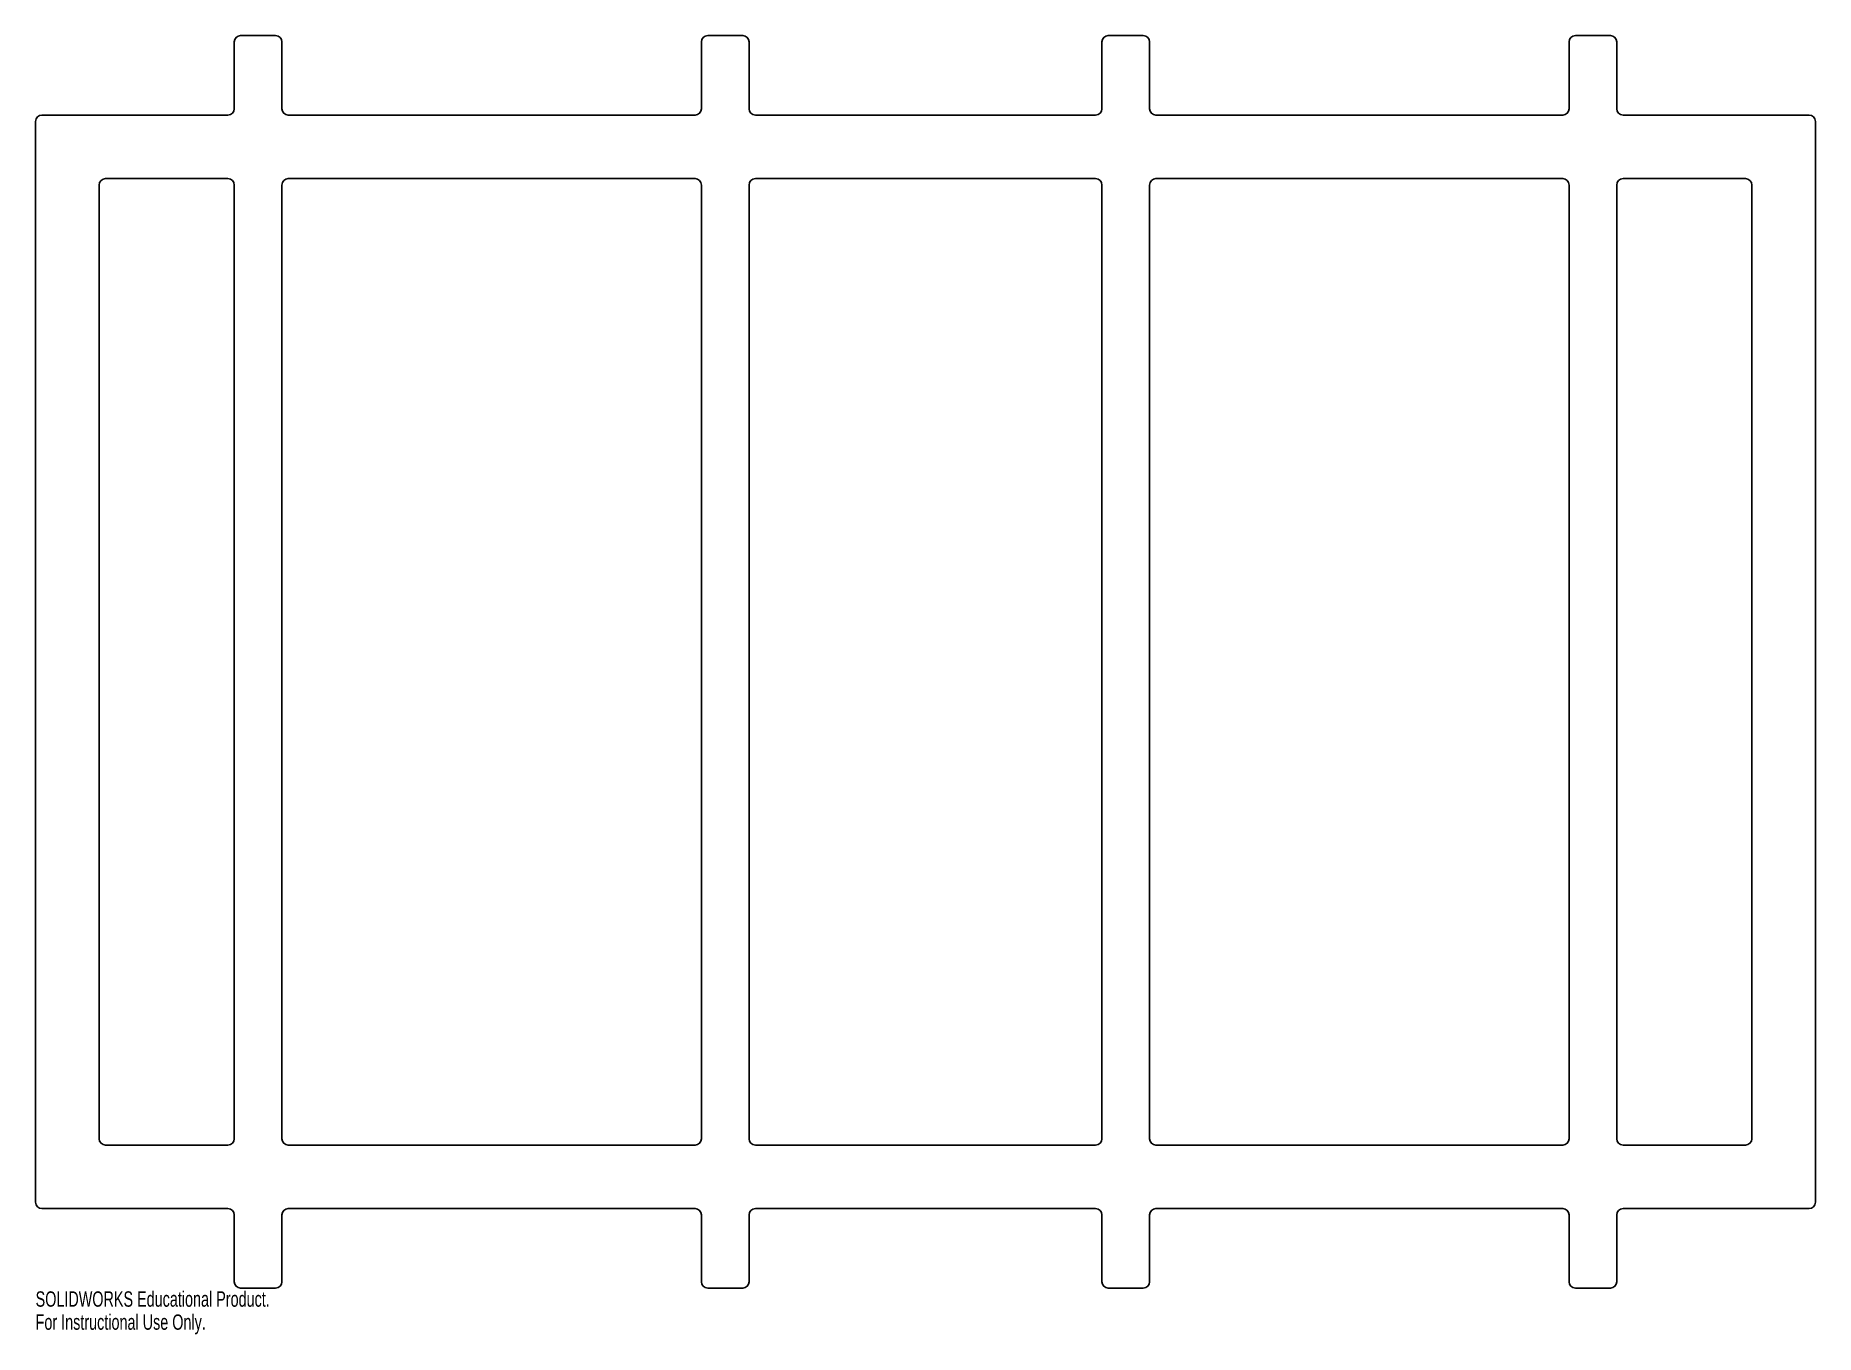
# Model space of a CAD drawing. Header units: millimetres. Extents: x -280 to 280, y -212 to 197.
import ezdxf

# ---------------------------------------------------------------- set-up
doc = ezdxf.new("R2010")
doc.units = ezdxf.units.MM
doc.styles.add('SLDTEXTSTYLE0', font='TXT', dxfattribs={"width": 0.7})

msp = doc.modelspace()

# ---------------------------------------------------------------- linework, layer by layer
at = {"color": 7, "linetype": 'Continuous', "lineweight": 25}
for p, q in [((-204.5, 197), (-215.5, 197)), ((-57.5, 197), (-68.5, 197)), ((57.5, 197), (68.5, 197)), ((204.5, 197), (215.5, 197)), ((-217.5, 195), (-217.5, 174)), ((-202.5, 174), (-202.5, 195)), ((-70.5, 195), (-70.5, 174)), ((-55.5, 174), (-55.5, 195)), ((55.5, 174), (55.5, 195)), ((70.5, 195), (70.5, 174)), ((202.5, 174), (202.5, 195)), ((217.5, 195), (217.5, 174)), ((-280, -170), (-280, 170)), ((-278, 172), (-219.5, 172)), ((-200.5, 172), (-72.5, 172)), ((-53.5, 172), (53.5, 172)), ((72.5, 172), (200.5, 172)), ((219.5, 172), (278, 172)), ((280, 170), (280, -170)), ((-219.5, 152), (-258, 152)), ((-72.5, 152), (-200.5, 152)), ((-53.5, 152), (53.5, 152)), ((72.5, 152), (200.5, 152)), ((219.5, 152), (258, 152)), ((-260, 150), (-260, -150)), ((-217.5, -150), (-217.5, 150)), ((-202.5, 150), (-202.5, -150)), ((-70.5, -150), (-70.5, 150)), ((-55.5, 150), (-55.5, -150)), ((55.5, 150), (55.5, -150)), ((70.5, -150), (70.5, 150)), ((202.5, 150), (202.5, -150)), ((217.5, -150), (217.5, 150)), ((260, 150), (260, -150)), ((-258, -152), (-219.5, -152)), ((-200.5, -152), (-72.5, -152)), ((53.5, -152), (-53.5, -152)), ((200.5, -152), (72.5, -152)), ((258, -152), (219.5, -152)), ((-219.5, -172), (-278, -172)), ((-72.5, -172), (-200.5, -172)), ((53.5, -172), (-53.5, -172)), ((200.5, -172), (72.5, -172)), ((278, -172), (219.5, -172)), ((-217.5, -195), (-217.5, -174)), ((-202.5, -174), (-202.5, -195)), ((-70.5, -195), (-70.5, -174)), ((-55.5, -174), (-55.5, -195)), ((55.5, -174), (55.5, -195)), ((70.5, -195), (70.5, -174)), ((202.5, -174), (202.5, -195)), ((217.5, -195), (217.5, -174)), ((-204.5, -197), (-215.5, -197)), ((-57.5, -197), (-68.5, -197)), ((57.5, -197), (68.5, -197)), ((204.5, -197), (215.5, -197))]:
    msp.add_line(p, q, dxfattribs=at)
for centre, start, end in [((-215.5, 195), 90, 180), ((-204.5, 195), 0, 90), ((-68.5, 195), 90, 180), ((-57.5, 195), 0, 90), ((57.5, 195), 90, 180), ((68.5, 195), 0, 90), ((204.5, 195), 90, 180), ((215.5, 195), 0, 90), ((-219.5, 174), 270, 0), ((-200.5, 174), 180, 270), ((-72.5, 174), 270, 0), ((-53.5, 174), 180, 270), ((53.5, 174), 270, 0), ((72.5, 174), 180, 270), ((200.5, 174), 270, 0), ((219.5, 174), 180, 270), ((-278, 170), 90, 180), ((278, 170), 0, 90), ((-258, 150), 90, 180), ((-219.5, 150), 0, 90), ((-200.5, 150), 90, 180), ((-72.5, 150), 0, 90), ((-53.5, 150), 90, 180), ((53.5, 150), 0, 90), ((72.5, 150), 90, 180), ((200.5, 150), 0, 90), ((219.5, 150), 90, 180), ((258, 150), 0, 90), ((-258, -150), 180, 270), ((-219.5, -150), 270, 0), ((-200.5, -150), 180, 270), ((-72.5, -150), 270, 0), ((-53.5, -150), 180, 270), ((53.5, -150), 270, 0), ((72.5, -150), 180, 270), ((200.5, -150), 270, 0), ((219.5, -150), 180, 270), ((258, -150), 270, 0), ((-278, -170), 180, 270), ((-219.5, -174), 0, 90), ((-200.5, -174), 90, 180), ((-72.5, -174), 0, 90), ((-53.5, -174), 90, 180), ((53.5, -174), 0, 90), ((72.5, -174), 90, 180), ((200.5, -174), 0, 90), ((219.5, -174), 90, 180), ((278, -170), 270, 0), ((-215.5, -195), 180, 270), ((-204.5, -195), 270, 0), ((-68.5, -195), 180, 270), ((-57.5, -195), 270, 0), ((57.5, -195), 180, 270), ((68.5, -195), 270, 0), ((204.5, -195), 180, 270), ((215.5, -195), 270, 0)]:
    msp.add_arc(centre, 2, start, end, dxfattribs=at)

# ---------------------------------------------------------------- texts
at = {"color": 7, "linetype": 'Continuous', "char_height": 4.8336, "attachment_point": 1, "style": 'SLDTEXTSTYLE0'}
for s, insert in [('SOLIDWORKS Educational Product.', (-280, -198.02)), ('For Instructional Use Only.', (-280, -205.27))]:
    msp.add_mtext(s, dxfattribs=dict(at, insert=insert))

doc.saveas('drawing.dxf')
